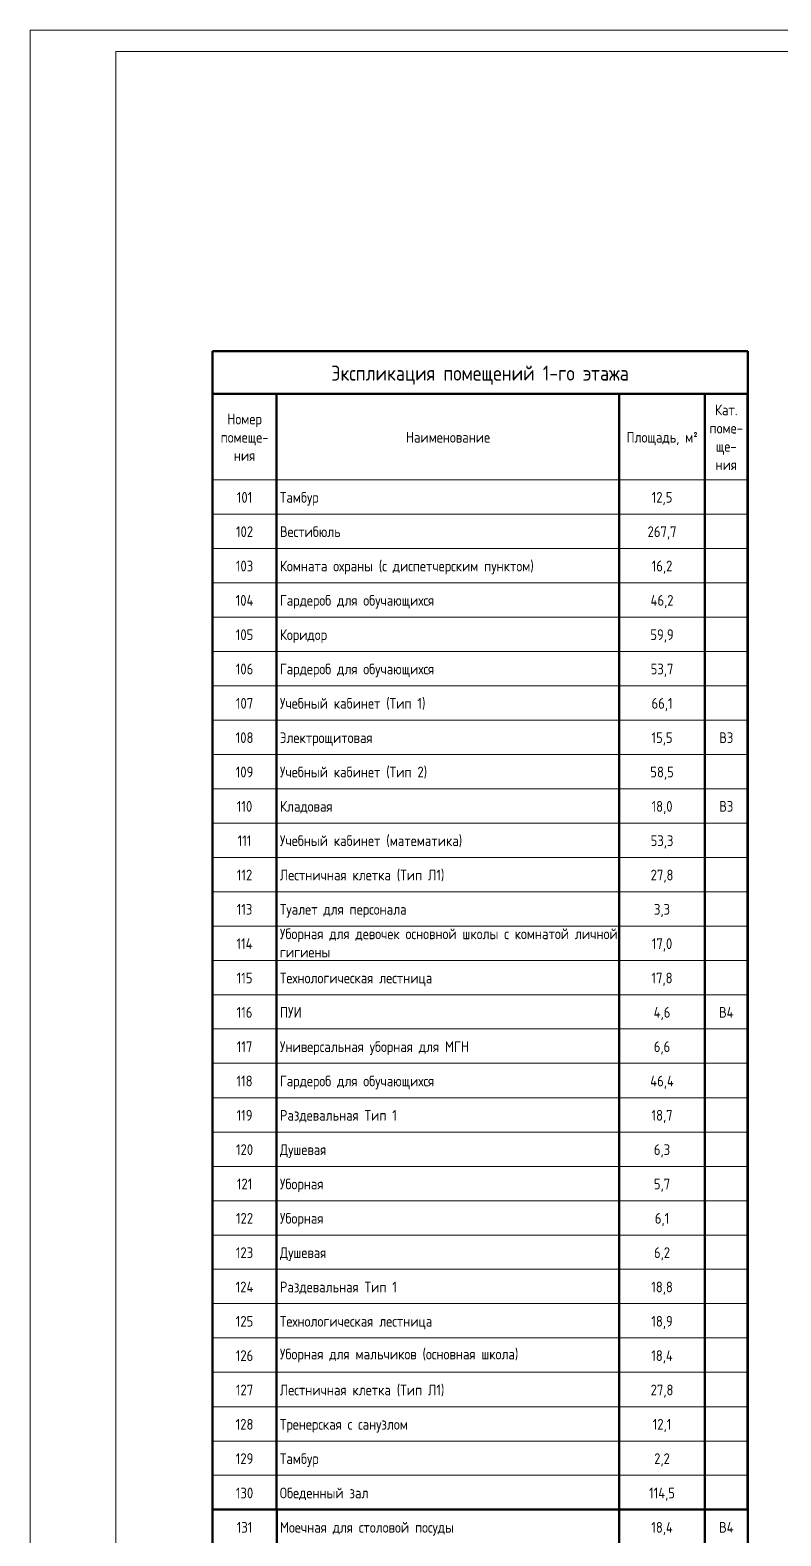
# Model space of a CAD drawing. Header units: millimetres. Extents: x -546 to 1681, y -650 to 1730.
# Drawn here: x 0.1 to 175.5, y 489.3 to 841 of the extents above; entities that cross this region are included whole.
import ezdxf

# ---------------------------------------------------------------- set-up
doc = ezdxf.new("R2010")
doc.units = ezdxf.units.MM
doc.layers.add('Графика', color=7, linetype='Continuous', lineweight=20)
doc.layers.add('Линии', color=7, linetype='Continuous', lineweight=9, true_color=0x00a600)
doc.styles.add('GOST Common_10', font='GOST_Common.ttf', dxfattribs={"width": 0.9, "height": 2.5})
doc.styles.add('GOST Common_11', font='GOST_Common.ttf', dxfattribs={"width": 0.9, "height": 2.5})

msp = doc.modelspace()

# ---------------------------------------------------------------- linework, layer by layer
at = {"color": 7, "lineweight": 0}
for p, q in [((0.13, 840.99), (0.13, -0.01)), ((0.13, 840.99), (1189.11, 840.99)), ((1184.11, 835.99), (20.11, 835.99)), ((20.11, 588.94), (20.11, 4.99))]:
    msp.add_line(p, q, dxfattribs=at)
for points in [[(20.11, 835.99), (20.11, 4.99)], [(1184.11, 835.99), (20.11, 835.99)], [(167.68, 525.34), (167.68, 358.42)], [(167.68, 525.34), (167.68, 505.27), (167.68, 497.27), (167.68, 489.23), (167.68, 481.23), (167.68, 473.19), (167.68, 465.18), (167.68, 457.18), (167.68, 449.14), (167.68, 441.14), (167.68, 431.87), (167.68, 423.83), (167.68, 415.82), (167.68, 406.55), (167.68, 398.51), (167.68, 390.51), (167.68, 382.51), (167.68, 374.46)]]:
    msp.add_lwpolyline(points, dxfattribs=at)
msp.add_lwpolyline([(167.71, 745.96), (167.71, 766.03), (167.71, 505.42), (167.71, 513.42), (167.71, 521.47), (167.71, 529.47), (167.71, 537.47), (167.71, 545.51), (167.71, 553.51), (167.71, 561.56), (167.71, 569.56), (167.71, 577.6), (167.71, 585.6), (167.71, 593.6), (167.71, 601.65), (167.71, 609.65), (167.71, 617.69), (167.71, 625.69), (167.71, 633.69), (167.71, 641.74), (167.71, 649.74), (167.71, 657.78), (167.71, 665.78), (167.71, 673.78), (167.71, 681.82), (167.71, 689.83), (167.71, 697.87), (167.71, 705.87), (167.71, 713.87), (167.71, 721.91), (167.71, 729.92), (167.71, 737.96)], close=True, dxfattribs=at)
at = {"layer": 'Линии', "color": 7, "lineweight": 50}
for p, q in [((42.7, 766.03), (42.7, 756.03)), ((167.71, 766.03), (42.7, 766.03)), ((167.71, 756.03), (167.71, 766.03)), ((42.7, 756.03), (42.71, 359.61)), ((42.7, 756.03), (167.71, 756.03)), ((57.7, 756.03), (57.7, 735.98)), ((137.7, 756.03), (137.7, 735.98)), ((157.7, 756.03), (157.7, 735.98)), ((167.7, 756.03), (167.7, 735.98)), ((167.71, 756.03), (167.71, 495.43)), ((57.7, 735.98), (57.7, 727.96)), ((137.7, 735.98), (137.7, 727.96)), ((157.7, 735.98), (157.7, 727.96)), ((167.7, 735.98), (167.7, 727.96)), ((57.7, 727.96), (57.7, 719.94)), ((137.7, 727.96), (137.7, 719.94)), ((157.7, 727.96), (157.7, 719.94)), ((167.7, 727.96), (167.7, 719.94)), ((57.7, 719.94), (57.7, 711.92)), ((137.7, 719.94), (137.7, 711.92)), ((157.7, 719.94), (157.7, 711.92)), ((167.7, 719.94), (167.7, 711.92)), ((57.7, 711.92), (57.7, 703.91)), ((137.7, 711.92), (137.7, 703.91)), ((157.7, 711.92), (157.7, 703.91)), ((167.7, 711.92), (167.7, 703.91)), ((57.7, 703.91), (57.7, 695.89)), ((137.7, 703.91), (137.7, 695.89)), ((157.7, 703.91), (157.7, 695.89)), ((167.7, 703.91), (167.7, 695.89)), ((57.7, 695.89), (57.7, 687.87)), ((137.7, 695.89), (137.7, 687.87)), ((157.7, 695.89), (157.7, 687.87)), ((167.7, 695.89), (167.7, 687.87)), ((57.7, 687.87), (57.7, 679.85)), ((137.7, 687.87), (137.7, 679.85)), ((157.7, 687.87), (157.7, 679.85)), ((167.7, 687.87), (167.7, 679.85)), ((57.7, 679.85), (57.7, 671.83)), ((137.7, 679.85), (137.7, 671.83)), ((157.7, 679.85), (157.7, 671.83)), ((167.7, 679.85), (167.7, 671.83)), ((57.7, 671.83), (57.7, 663.81)), ((137.7, 671.83), (137.7, 663.81)), ((157.7, 671.83), (157.7, 663.81)), ((167.7, 671.83), (167.7, 663.81)), ((57.7, 663.81), (57.7, 655.8)), ((137.7, 663.81), (137.7, 655.8)), ((157.7, 663.81), (157.7, 655.8)), ((167.7, 663.81), (167.7, 655.8)), ((57.7, 655.8), (57.7, 647.78)), ((137.7, 655.8), (137.7, 647.78)), ((157.7, 655.8), (157.7, 647.78)), ((167.7, 655.8), (167.7, 647.78)), ((57.7, 647.78), (57.7, 639.76)), ((137.7, 647.78), (137.7, 639.76)), ((157.7, 647.78), (157.7, 639.76)), ((167.7, 647.78), (167.7, 639.76)), ((57.7, 639.76), (57.7, 631.74)), ((137.7, 639.76), (137.7, 631.74)), ((157.7, 639.76), (157.7, 631.74)), ((167.7, 639.76), (167.7, 631.74)), ((57.7, 631.74), (57.7, 623.72)), ((137.7, 631.74), (137.7, 623.72)), ((157.7, 631.74), (157.7, 623.72)), ((167.7, 631.74), (167.7, 623.72)), ((57.7, 623.72), (57.7, 615.7)), ((137.7, 623.72), (137.7, 615.7)), ((157.7, 623.72), (157.7, 615.7)), ((167.7, 623.72), (167.7, 615.7)), ((57.7, 615.7), (57.7, 607.69)), ((137.7, 615.7), (137.7, 607.69)), ((157.7, 615.7), (157.7, 607.69)), ((167.7, 615.7), (167.7, 607.69)), ((57.7, 607.69), (57.7, 599.67)), ((137.7, 607.69), (137.7, 599.67)), ((157.7, 607.69), (157.7, 599.67)), ((167.7, 607.69), (167.7, 599.67)), ((57.7, 599.67), (57.7, 591.65)), ((137.7, 599.67), (137.7, 591.65)), ((157.7, 599.67), (157.7, 591.65)), ((167.7, 599.67), (167.7, 591.65)), ((57.7, 591.65), (57.7, 583.63)), ((137.7, 591.65), (137.7, 583.63)), ((157.7, 591.65), (157.7, 583.63)), ((167.7, 591.65), (167.7, 583.63)), ((57.7, 583.63), (57.7, 575.61)), ((137.7, 583.63), (137.7, 575.61)), ((157.7, 583.63), (157.7, 575.61)), ((167.7, 583.63), (167.7, 575.61)), ((57.7, 575.61), (57.7, 567.59)), ((137.7, 575.61), (137.7, 567.59)), ((157.7, 575.61), (157.7, 567.59)), ((167.7, 575.61), (167.7, 567.59)), ((57.7, 567.59), (57.7, 559.57)), ((137.7, 567.59), (137.7, 559.57)), ((157.7, 567.59), (157.7, 559.57)), ((167.7, 567.59), (167.7, 559.57)), ((57.7, 559.57), (57.7, 551.56)), ((137.7, 559.57), (137.7, 551.56)), ((157.7, 559.57), (157.7, 551.56)), ((167.7, 559.57), (167.7, 551.56)), ((57.7, 551.56), (57.7, 543.54)), ((137.7, 551.56), (137.7, 543.54)), ((157.7, 551.56), (157.7, 543.54)), ((167.7, 551.56), (167.7, 543.54)), ((57.7, 543.54), (57.7, 535.52)), ((137.7, 543.54), (137.7, 535.52)), ((157.7, 543.54), (157.7, 535.52)), ((167.7, 543.54), (167.7, 535.52)), ((57.7, 535.52), (57.7, 527.5)), ((137.7, 535.52), (137.7, 527.5)), ((157.7, 535.52), (157.7, 527.5)), ((167.7, 535.52), (167.7, 527.5)), ((57.7, 527.5), (57.7, 519.48)), ((137.7, 527.5), (137.7, 519.48)), ((157.7, 527.5), (157.7, 519.48)), ((167.7, 527.5), (167.7, 519.48)), ((57.7, 519.48), (57.7, 511.46)), ((137.7, 519.48), (137.7, 511.46)), ((157.7, 519.48), (157.7, 511.46)), ((167.7, 519.48), (167.7, 511.46)), ((57.7, 511.46), (57.7, 503.45)), ((137.7, 511.46), (137.7, 503.45)), ((157.7, 511.46), (157.7, 503.45)), ((167.7, 511.46), (167.7, 503.45)), ((57.7, 503.45), (57.7, 495.43)), ((137.7, 503.45), (137.7, 495.43)), ((157.7, 503.45), (157.7, 495.43)), ((167.7, 503.45), (167.7, 495.43)), ((167.71, 495.43), (42.7, 495.43)), ((57.71, 495.43), (57.71, 487.41)), ((137.71, 495.43), (137.71, 487.41)), ((157.71, 495.43), (157.71, 487.41)), ((167.71, 495.43), (167.71, 359.61)), ((167.71, 495.43), (167.71, 487.41))]:
    msp.add_line(p, q, dxfattribs=at)
at = {"layer": 'Линии', "color": 7, "lineweight": 20}
for p, q in [((57.7, 735.98), (42.7, 735.98)), ((137.7, 735.98), (57.7, 735.98)), ((157.7, 735.98), (137.7, 735.98)), ((167.7, 735.98), (157.7, 735.98)), ((57.7, 727.96), (42.7, 727.96)), ((137.7, 727.96), (57.7, 727.96)), ((157.7, 727.96), (137.7, 727.96)), ((167.7, 727.96), (157.7, 727.96)), ((57.7, 719.94), (42.7, 719.94)), ((137.7, 719.94), (57.7, 719.94)), ((157.7, 719.94), (137.7, 719.94)), ((167.7, 719.94), (157.7, 719.94)), ((57.7, 711.92), (42.7, 711.92)), ((137.7, 711.92), (57.7, 711.92)), ((157.7, 711.92), (137.7, 711.92)), ((167.7, 711.92), (157.7, 711.92)), ((57.7, 703.91), (42.7, 703.91)), ((137.7, 703.91), (57.7, 703.91)), ((157.7, 703.91), (137.7, 703.91)), ((167.7, 703.91), (157.7, 703.91)), ((57.7, 695.89), (42.7, 695.89)), ((137.7, 695.89), (57.7, 695.89)), ((157.7, 695.89), (137.7, 695.89)), ((167.7, 695.89), (157.7, 695.89)), ((57.7, 687.87), (42.7, 687.87)), ((137.7, 687.87), (57.7, 687.87)), ((157.7, 687.87), (137.7, 687.87)), ((167.7, 687.87), (157.7, 687.87)), ((57.7, 679.85), (42.7, 679.85)), ((137.7, 679.85), (57.7, 679.85)), ((157.7, 679.85), (137.7, 679.85)), ((167.7, 679.85), (157.7, 679.85)), ((57.7, 671.83), (42.7, 671.83)), ((137.7, 671.83), (57.7, 671.83)), ((157.7, 671.83), (137.7, 671.83)), ((167.7, 671.83), (157.7, 671.83)), ((57.7, 663.81), (42.7, 663.81)), ((137.7, 663.81), (57.7, 663.81)), ((157.7, 663.81), (137.7, 663.81)), ((167.7, 663.81), (157.7, 663.81)), ((57.7, 655.8), (42.7, 655.8)), ((137.7, 655.8), (57.7, 655.8)), ((157.7, 655.8), (137.7, 655.8)), ((167.7, 655.8), (157.7, 655.8)), ((57.7, 647.78), (42.7, 647.78)), ((137.7, 647.78), (57.7, 647.78)), ((157.7, 647.78), (137.7, 647.78)), ((167.7, 647.78), (157.7, 647.78)), ((57.7, 639.76), (42.7, 639.76)), ((137.7, 639.76), (57.7, 639.76)), ((157.7, 639.76), (137.7, 639.76)), ((167.7, 639.76), (157.7, 639.76)), ((57.7, 631.74), (42.7, 631.74)), ((137.7, 631.74), (57.7, 631.74)), ((157.7, 631.74), (137.7, 631.74)), ((167.7, 631.74), (157.7, 631.74)), ((57.7, 623.72), (42.7, 623.72)), ((137.7, 623.72), (57.7, 623.72)), ((157.7, 623.72), (137.7, 623.72)), ((167.7, 623.72), (157.7, 623.72)), ((57.7, 615.7), (42.7, 615.7)), ((137.7, 615.7), (57.7, 615.7)), ((157.7, 615.7), (137.7, 615.7)), ((167.7, 615.7), (157.7, 615.7)), ((57.7, 607.69), (42.7, 607.69)), ((137.7, 607.69), (57.7, 607.69)), ((157.7, 607.69), (137.7, 607.69)), ((167.7, 607.69), (157.7, 607.69)), ((57.7, 599.67), (42.7, 599.67)), ((137.7, 599.67), (57.7, 599.67)), ((157.7, 599.67), (137.7, 599.67)), ((167.7, 599.67), (157.7, 599.67)), ((57.7, 591.65), (42.7, 591.65)), ((137.7, 591.65), (57.7, 591.65)), ((157.7, 591.65), (137.7, 591.65)), ((167.7, 591.65), (157.7, 591.65)), ((57.7, 583.63), (42.7, 583.63)), ((137.7, 583.63), (57.7, 583.63)), ((157.7, 583.63), (137.7, 583.63)), ((167.7, 583.63), (157.7, 583.63)), ((57.7, 575.61), (42.7, 575.61)), ((137.7, 575.61), (57.7, 575.61)), ((157.7, 575.61), (137.7, 575.61)), ((167.7, 575.61), (157.7, 575.61)), ((57.7, 567.59), (42.7, 567.59)), ((137.7, 567.59), (57.7, 567.59)), ((157.7, 567.59), (137.7, 567.59)), ((167.7, 567.59), (157.7, 567.59)), ((57.7, 559.57), (42.7, 559.57)), ((137.7, 559.57), (57.7, 559.57)), ((157.7, 559.57), (137.7, 559.57)), ((167.7, 559.57), (157.7, 559.57)), ((57.7, 551.56), (42.7, 551.56)), ((137.7, 551.56), (57.7, 551.56)), ((157.7, 551.56), (137.7, 551.56)), ((167.7, 551.56), (157.7, 551.56)), ((57.7, 543.54), (42.7, 543.54)), ((137.7, 543.54), (57.7, 543.54)), ((157.7, 543.54), (137.7, 543.54)), ((167.7, 543.54), (157.7, 543.54)), ((57.7, 535.52), (42.7, 535.52)), ((137.7, 535.52), (57.7, 535.52)), ((157.7, 535.52), (137.7, 535.52)), ((167.7, 535.52), (157.7, 535.52)), ((57.7, 527.5), (42.7, 527.5)), ((137.7, 527.5), (57.7, 527.5)), ((157.7, 527.5), (137.7, 527.5)), ((167.7, 527.5), (157.7, 527.5)), ((57.7, 519.48), (42.7, 519.48)), ((137.7, 519.48), (57.7, 519.48)), ((157.7, 519.48), (137.7, 519.48)), ((167.7, 519.48), (157.7, 519.48)), ((57.7, 511.46), (42.7, 511.46)), ((137.7, 511.46), (57.7, 511.46)), ((157.7, 511.46), (137.7, 511.46)), ((167.7, 511.46), (157.7, 511.46)), ((57.7, 503.45), (42.7, 503.45)), ((137.7, 503.45), (57.7, 503.45)), ((157.7, 503.45), (137.7, 503.45)), ((167.7, 503.45), (157.7, 503.45)), ((57.71, 495.43), (42.71, 495.43)), ((137.71, 495.43), (57.71, 495.43)), ((157.71, 495.43), (137.71, 495.43)), ((167.71, 495.43), (157.71, 495.43))]:
    msp.add_line(p, q, dxfattribs=at)

# ---------------------------------------------------------------- texts
at = {"layer": 'Графика', "line_spacing_factor": 1.022761}
for s, insert, char_height, width, attachment_point, style in [('Экспликация помещений 1-го этажа', (105.2, 762.62), 3.5, 83.7531, 2, 'GOST Common_10'), ('Кат.\\Pпоме-\\Pще-\\Pния', (162.7, 753.53), 2.5, 9.6245, 2, 'GOST Common_11'), ('Номер\\Pпомеще-\\Pния', (50.2, 751.4), 2.5, 14.1803, 2, 'GOST Common_11'), ('Наименование', (97.7, 747.14), 2.5, 23.5332, 2, 'GOST Common_11'), ('Площадь, м\\fGOST Common|b0|i0|c238|p34|;\\W.9;²', (147.7, 747.14), 2.5, 20.0937, 2, 'GOST Common_11'), ('101', (50.2, 733.11), 2.5, 4.586, 2, 'GOST Common_11'), ('Тамбур', (58.45, 733.11), 2.5, 12.0381, 1, 'GOST Common_11'), ('12,5', (147.7, 733.11), 2.5, 6.0341, 2, 'GOST Common_11'), ('102', (50.2, 725.09), 2.5, 5.0989, 2, 'GOST Common_11'), ('Вестибюль', (58.45, 725.09), 2.5, 17.8309, 1, 'GOST Common_11'), ('267,7', (147.7, 725.09), 2.5, 8.4176, 2, 'GOST Common_11'), ('103', (50.2, 717.07), 2.5, 5.0989, 2, 'GOST Common_11'), ('Комната охраны (с диспетчерским пунктом)', (58.45, 717.07), 2.5, 72.5908, 1, 'GOST Common_11'), ('16,2', (147.7, 717.07), 2.5, 6.0341, 2, 'GOST Common_11'), ('104', (50.2, 709.05), 2.5, 5.3704, 2, 'GOST Common_11'), ('Гардероб для обучающихся', (58.45, 709.05), 2.5, 44.5622, 1, 'GOST Common_11'), ('46,2', (147.7, 709.05), 2.5, 6.8186, 2, 'GOST Common_11'), ('105', (50.2, 701.03), 2.5, 5.0989, 2, 'GOST Common_11'), ('Коридор', (58.45, 701.03), 2.5, 13.3656, 1, 'GOST Common_11'), ('59,9', (147.7, 701.03), 2.5, 6.5471, 2, 'GOST Common_11'), ('106', (50.2, 693.02), 2.5, 5.0989, 2, 'GOST Common_11'), ('Гардероб для обучающихся', (58.45, 693.02), 2.5, 44.5622, 1, 'GOST Common_11'), ('53,7', (147.7, 693.02), 2.5, 6.5471, 2, 'GOST Common_11'), ('107', (50.2, 685), 2.5, 5.0989, 2, 'GOST Common_11'), ('Учебный кабинет (Тип 1)', (58.45, 685), 2.5, 39.765, 1, 'GOST Common_11'), ('66,1', (147.7, 685), 2.5, 6.0341, 2, 'GOST Common_11'), ('108', (50.2, 676.98), 2.5, 5.0989, 2, 'GOST Common_11'), ('Электрощитовая', (58.45, 676.98), 2.5, 28.632, 1, 'GOST Common_11'), ('15,5', (147.7, 676.98), 2.5, 6.0341, 2, 'GOST Common_11'), ('В3', (162.7, 676.98), 2.5, 4.0127, 2, 'GOST Common_11'), ('109', (50.2, 668.96), 2.5, 5.0989, 2, 'GOST Common_11'), ('Учебный кабинет (Тип 2)', (58.45, 668.96), 2.5, 40.278, 1, 'GOST Common_11'), ('58,5', (147.7, 668.96), 2.5, 6.5471, 2, 'GOST Common_11'), ('110', (50.2, 660.94), 2.5, 4.586, 2, 'GOST Common_11'), ('Кладовая', (58.45, 660.94), 2.5, 15.7793, 1, 'GOST Common_11'), ('18,0', (147.7, 660.94), 2.5, 6.0341, 2, 'GOST Common_11'), ('В3', (162.7, 660.94), 2.5, 4.0127, 2, 'GOST Common_11'), ('111', (50.2, 652.92), 2.5, 4.0731, 2, 'GOST Common_11'), ('Учебный кабинет (математика)', (58.45, 652.92), 2.5, 52.7385, 1, 'GOST Common_11'), ('53,3', (147.7, 652.92), 2.5, 6.5471, 2, 'GOST Common_11'), ('112', (50.2, 644.9), 2.5, 4.586, 2, 'GOST Common_11'), ('Лестничная клетка (Тип Л1)', (58.45, 644.9), 2.5, 45.9501, 1, 'GOST Common_11'), ('27,8', (147.7, 644.9), 2.5, 6.5471, 2, 'GOST Common_11'), ('113', (50.2, 636.89), 2.5, 4.586, 2, 'GOST Common_11'), ('Туалет для персонала', (58.45, 636.89), 2.5, 36.929, 1, 'GOST Common_11'), ('3,3', (147.7, 636.89), 2.5, 4.6765, 2, 'GOST Common_11'), ('Уборная для девочек основной школы с комнатой личной гигиены', (58.45, 631.16), 2.5, 80.6939, 1, 'GOST Common_11'), ('114', (50.2, 628.87), 2.5, 4.8575, 2, 'GOST Common_11'), ('17,0', (147.7, 628.87), 2.5, 6.0341, 2, 'GOST Common_11'), ('115', (50.2, 620.85), 2.5, 4.586, 2, 'GOST Common_11'), ('Технологическая лестница', (58.45, 620.85), 2.5, 45.1053, 1, 'GOST Common_11'), ('17,8', (147.7, 620.85), 2.5, 6.0341, 2, 'GOST Common_11'), ('116', (50.2, 612.83), 2.5, 4.586, 2, 'GOST Common_11'), ('ПУИ', (58.45, 612.83), 2.5, 6.4264, 1, 'GOST Common_11'), ('4,6', (147.7, 612.83), 2.5, 4.948, 2, 'GOST Common_11'), ('В4', (162.7, 612.83), 2.5, 4.2842, 2, 'GOST Common_11'), ('117', (50.2, 604.81), 2.5, 4.586, 2, 'GOST Common_11'), ('Универсальная уборная для МГН', (58.45, 604.81), 2.5, 53.1005, 1, 'GOST Common_11'), ('6,6', (147.7, 604.81), 2.5, 4.6765, 2, 'GOST Common_11'), ('118', (50.2, 596.79), 2.5, 4.586, 2, 'GOST Common_11'), ('Гардероб для обучающихся', (58.45, 596.79), 2.5, 44.5622, 1, 'GOST Common_11'), ('46,4', (147.7, 596.79), 2.5, 7.0901, 2, 'GOST Common_11'), ('119', (50.2, 588.78), 2.5, 4.586, 2, 'GOST Common_11'), ('Раздевальная Тип 1', (58.45, 588.78), 2.5, 32.5241, 1, 'GOST Common_11'), ('18,7', (147.7, 588.78), 2.5, 6.0341, 2, 'GOST Common_11'), ('120', (50.2, 580.76), 2.5, 5.0989, 2, 'GOST Common_11'), ('Душевая', (58.45, 580.76), 2.5, 14.4518, 1, 'GOST Common_11'), ('6,3', (147.7, 580.76), 2.5, 4.6765, 2, 'GOST Common_11'), ('121', (50.2, 572.74), 2.5, 4.586, 2, 'GOST Common_11'), ('Уборная', (58.45, 572.74), 2.5, 13.6372, 1, 'GOST Common_11'), ('5,7', (147.7, 572.74), 2.5, 4.6765, 2, 'GOST Common_11'), ('122', (50.2, 564.72), 2.5, 5.0989, 2, 'GOST Common_11'), ('Уборная', (58.45, 564.72), 2.5, 13.6372, 1, 'GOST Common_11'), ('6,1', (147.7, 564.72), 2.5, 4.1636, 2, 'GOST Common_11'), ('123', (50.2, 556.7), 2.5, 5.0989, 2, 'GOST Common_11'), ('Душевая', (58.45, 556.7), 2.5, 14.4518, 1, 'GOST Common_11'), ('6,2', (147.7, 556.7), 2.5, 4.6765, 2, 'GOST Common_11'), ('124', (50.2, 548.68), 2.5, 5.3704, 2, 'GOST Common_11'), ('Раздевальная Тип 1', (58.45, 548.68), 2.5, 32.5241, 1, 'GOST Common_11'), ('18,8', (147.7, 548.68), 2.5, 6.0341, 2, 'GOST Common_11'), ('125', (50.2, 540.67), 2.5, 5.0989, 2, 'GOST Common_11'), ('Технологическая лестница', (58.45, 540.67), 2.5, 45.1053, 1, 'GOST Common_11'), ('18,9', (147.7, 540.67), 2.5, 6.0341, 2, 'GOST Common_11'), ('126', (50.2, 532.65), 2.5, 5.0989, 2, 'GOST Common_11'), ('Уборная для мальчиков (основная школа)', (58.45, 533.01), 2.5, 69.6648, 1, 'GOST Common_11'), ('18,4', (147.7, 532.65), 2.5, 6.3057, 2, 'GOST Common_11'), ('127', (50.2, 524.63), 2.5, 5.0989, 2, 'GOST Common_11'), ('Лестничная клетка (Тип Л1)', (58.45, 524.63), 2.5, 45.9501, 1, 'GOST Common_11'), ('27,8', (147.7, 524.63), 2.5, 6.5471, 2, 'GOST Common_11'), ('128', (50.2, 516.61), 2.5, 5.0989, 2, 'GOST Common_11'), ('Тренерская с санузлом', (58.45, 516.61), 2.5, 37.6531, 1, 'GOST Common_11'), ('12,1', (147.7, 516.61), 2.5, 5.5212, 2, 'GOST Common_11'), ('129', (50.2, 508.59), 2.5, 5.0989, 2, 'GOST Common_11'), ('Тамбур', (58.45, 508.59), 2.5, 12.0381, 1, 'GOST Common_11'), ('2,2', (147.7, 508.59), 2.5, 4.6765, 2, 'GOST Common_11'), ('130', (50.2, 500.57), 2.5, 5.0989, 2, 'GOST Common_11'), ('Обеденный зал', (58.45, 500.57), 2.5, 24.0763, 1, 'GOST Common_11'), ('114,5', (147.7, 500.57), 2.5, 7.6634, 2, 'GOST Common_11'), ('131', (50.21, 492.55), 2.5, 4.586, 2, 'GOST Common_11'), ('Моечная для столовой посуды', (58.46, 492.55), 2.5, 48.8464, 1, 'GOST Common_11'), ('18,4', (147.71, 492.55), 2.5, 6.3057, 2, 'GOST Common_11'), ('В4', (162.71, 492.55), 2.5, 4.2842, 2, 'GOST Common_11')]:
    msp.add_mtext(s, dxfattribs=dict(at, insert=insert, char_height=char_height, width=width, attachment_point=attachment_point, style=style))

doc.saveas('drawing.dxf')
